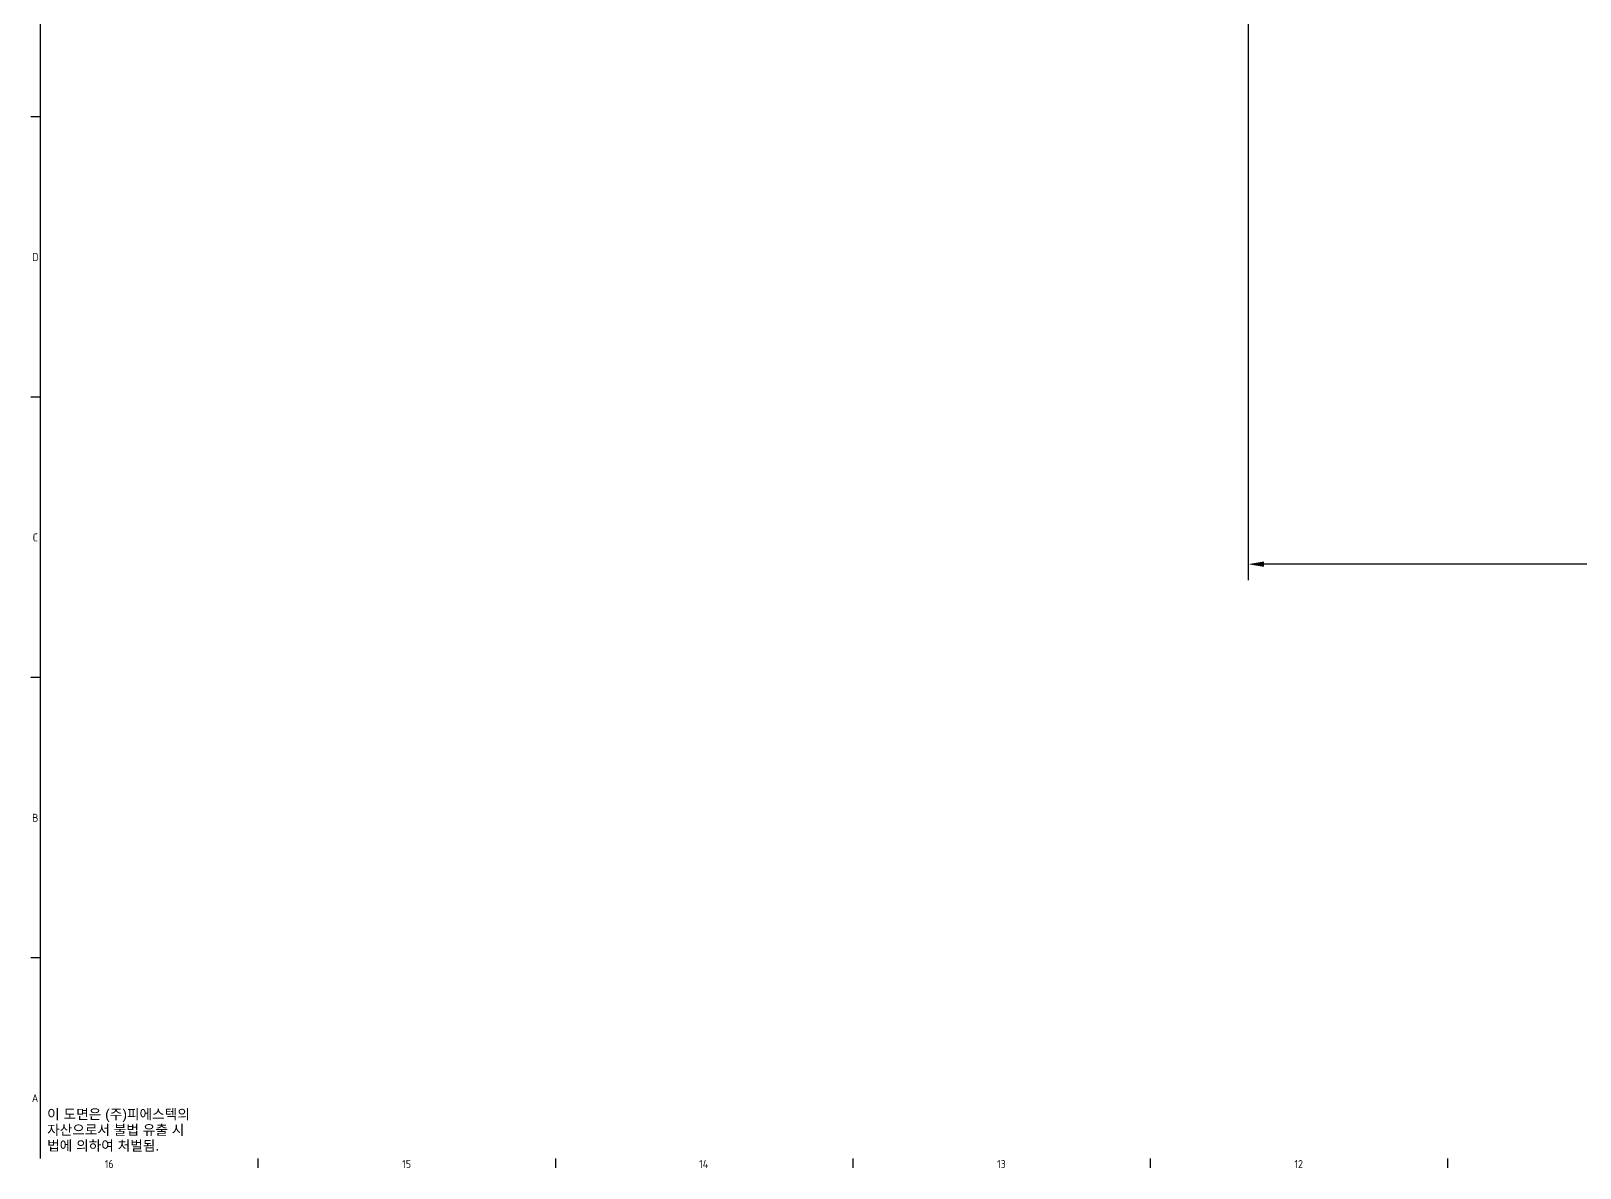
# Model space of a CAD drawing. Header units: millimetres. Extents: x 0 to 11890, y 0 to 8410.
# Drawn here: x 176 to 4046, y 176 to 3018 of the extents above; entities that cross this region are included whole.
import ezdxf

# ---------------------------------------------------------------- set-up
doc = ezdxf.new("R2010")
doc.units = ezdxf.units.MM
doc.header["$LTSCALE"] = 10
doc.layers.get('0').update_dxf_attribs({"color": 3, "lineweight": 25})
for name, color, linetype, lineweight in [('경계(ISO)', 7, 'Continuous', 25), ('기호(ISO)', 5, 'Continuous', 25), ('치수(ISO)', 2, 'Continuous', 25)]:
    doc.layers.add(name, color=color, linetype=linetype, lineweight=lineweight)
doc.styles.add('문자 텍스트_PSTEK_POSCO', font='isocp.shx')
doc.styles.add('치수 텍스트_PSTEK_POSCO', font='isocp.shx')
doc.dimstyles.new('치수_PSTEK_POSCO', dxfattribs={"dimscale": 10, "dimtxt": 3, "dimasz": 2, "dimexe": 2, "dimexo": 2.5, "dimgap": 1, "dimtad": 1, "dimrnd": 1e-08, "dimdsep": 46, "dimtxsty": '치수 텍스트_PSTEK_POSCO', "dimcen": 0.09, "dimdle": 10, "dimclrd": 7, "dimclre": 7, "dimclrt": 2, "dimadec": 1, "dimazin": 2, "dimtfac": 1, "dimtmove": 0, "dimatfit": 3, "dimfxl": 0, "dimtolj": 1, "dimlwd": -1, "dimlwe": -1, "dimarcsym": 0})

# ---------------------------------------------------------------- blocks, each defined once
blk = doc.blocks.new('경계 Default Border')
at = {"layer": '경계(ISO)'}
for p, q in [((20, 280.33), (17.6, 280.33)), ((20, 210.25), (17.6, 210.25)), ((20, 140.17), (17.6, 140.17)), ((20, 70.08), (17.6, 70.08)), ((74.31, 20), (74.31, 17.6)), ((148.63, 20), (148.63, 17.6)), ((222.94, 20), (222.94, 17.6)), ((297.25, 20), (297.25, 17.6)), ((371.56, 20), (371.56, 17.6))]:
    blk.add_line(p, q, dxfattribs=at)
at = {"layer": '경계(ISO)', "flags": 128}
blk.add_lwpolyline([(20, 20), (20, 821)], dxfattribs=at)
at = {"layer": '경계(ISO)', "color": 2, "char_height": 2, "attachment_point": 7, "style": '문자 텍스트_PSTEK_POSCO'}
for s, insert in [('D', (17.92, 244.27)), ('C', (18.03, 174.19)), ('B', (17.92, 104.11)), ('A', (17.81, 34.04)), ('16', (36.04, 17.58)), ('15', (110.35, 17.58)), ('14', (184.55, 17.6)), ('13', (258.97, 17.58)), ('12', (333.29, 17.58))]:
    blk.add_mtext(s, dxfattribs=dict(at, insert=insert))
blk = doc.blocks.new('*D24')
at = {"layer": 'Defpoints', "color": 0}
for p in [(3216.8, 3332.6), (3216.8, 1685), (6716.8, 1685)]:
    blk.add_point(p, dxfattribs=at)
at = {"layer": '치수(ISO)', "color": 7}
for p, q in [((3216.8, 3282.6), (3216.8, 1645)), ((6716.8, 1735), (6716.8, 1725)), ((6676.8, 1685), (3256.8, 1685))]:
    blk.add_line(p, q, dxfattribs=at)
for points in [[(3256.8, 1691.7), (3256.8, 1678.4), (3216.8, 1685)], [(6676.8, 1691.7), (6676.8, 1678.4), (6716.8, 1685)]]:
    blk.add_solid(points, dxfattribs=at)
at = {"layer": '치수(ISO)', "color": 2, "insert": (4891.8, 1735), "char_height": 60, "attachment_point": 4, "style": '치수 텍스트_PSTEK_POSCO'}
blk.add_mtext('\\A1;3500', dxfattribs=at)

msp = doc.modelspace()

# ---------------------------------------------------------------- block references
at = {"xscale": 10, "yscale": 10, "zscale": 10}
msp.add_blockref('경계 Default Border', (0, 0), dxfattribs=at)

# ---------------------------------------------------------------- texts
at = {"layer": '기호(ISO)', "color": 2, "insert": (216.392, 269.859), "char_height": 25, "width": 393.06104, "attachment_point": 4, "line_spacing_factor": 0.944221, "style": '문자 텍스트_PSTEK_POSCO'}
msp.add_mtext('{\\fArial|b0|i0;\\H25.0000;이 도면은 (주)피에스텍의\\P자산으로서 불법 유출 시 \\P법에 의하여 처벌됨.}', dxfattribs=at)

# ---------------------------------------------------------------- dimensions: what is measured, and where the dimension line sits
at = {"layer": '치수(ISO)', "color": 7}
dim = msp.add_linear_dim(base=(3216.826, 1685.026), p1=(6716.826, 1685.026), p2=(3216.826, 3332.555), angle=180, dimstyle='치수_PSTEK_POSCO', override={"dimscale": 20, "dimtofl": 0, "dimatfit": 1}, dxfattribs=at)
dim.commit()
dim.dimension.update_dxf_attribs({"geometry": '*D24', "text_midpoint": (4966.826, 1685.026), "dimtype": 160})

doc.saveas('drawing.dxf')
